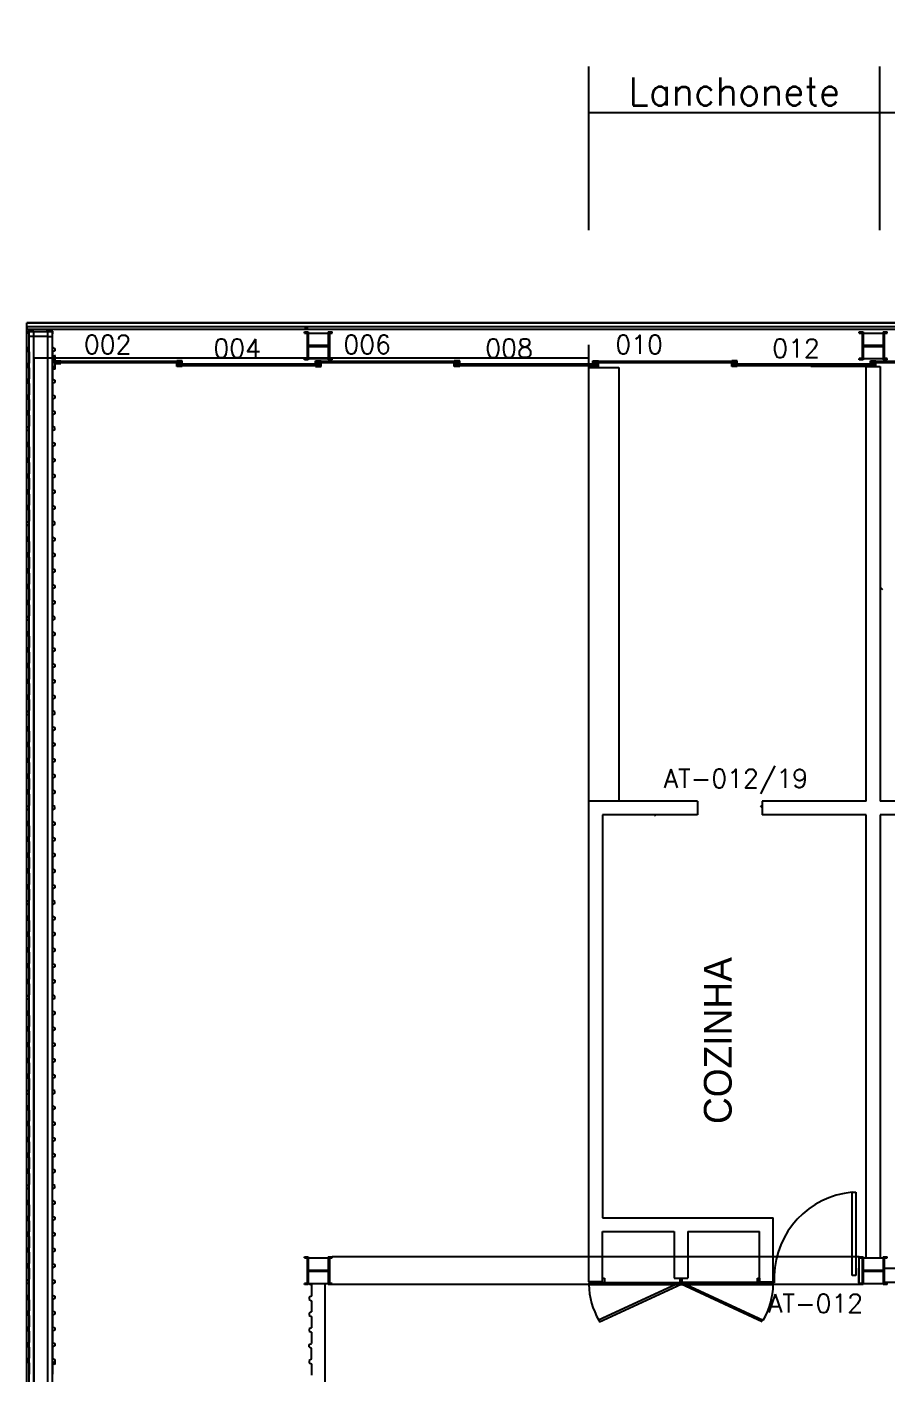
# Model space of a CAD drawing. Header units: millimetres. Extents: x 3509 to 3629, y 975 to 1006.
# Drawn here: x 3508.86 to 3518.16, y 991.38 to 1005.95 of the extents above; entities that cross this region are included whole.
import ezdxf
from ezdxf.enums import TextEntityAlignment as Align

# ---------------------------------------------------------------- set-up
doc = ezdxf.new("R2010")
doc.units = ezdxf.units.MM
for name, color, linetype in [('3', 2, 'Continuous'), ('ENDEREÇO', 2, 'Continuous'), ('MATRIZ', 2, 'Continuous'), ('MATRIZ-1', 1, 'Continuous'), ('NMOD', 2, 'Continuous'), ('TEXTO-CENTRO-CUSTO', 2, 'Continuous')]:
    doc.layers.add(name, color=color, linetype=linetype)
doc.styles.add('FONTE', font='FONTE.shx', dxfattribs={"height": 0.4})
doc.styles.add('ROMANS', font='simplex.shx', dxfattribs={"height": 0.3})
doc.styles.add('UNB-100', font='simplex.shx', dxfattribs={"height": 0.2})
doc.dimstyles.new('1', dxfattribs={"dimtxt": 0.3, "dimasz": 0.18, "dimexe": 0.5, "dimexo": 1, "dimgap": 0.08, "dimtad": 1, "dimdec": 4, "dimzin": 12, "dimdsep": 46, "dimtxsty": 'ROMANS', "dimblk1": 'NONE', "dimblk2": 'NONE', "dimsah": 1, "dimcen": 0, "dimclrd": 2, "dimclre": 2, "dimclrt": 2, "dimadec": 0, "dimazin": 0, "dimtfac": 1, "dimtdec": 4, "dimtofl": 0, "dimtmove": 2, "dimatfit": 3, "dimldrblk": 'NONE', "dimfxl": 1, "dimtolj": 1, "dimtzin": 4, "dimarcsym": 0})

# ---------------------------------------------------------------- blocks, each defined once
blk = doc.blocks.new('*D29')
at = {"layer": 'DEFPOINTS', "color": 0, "linetype": 'Continuous', "transparency": 16777216}
for p in [(3518.079, 1005.023), (3518.079, 1002.753), (3566.088, 1002.753)]:
    blk.add_point(p, dxfattribs=at)
at = {"layer": 'TEXTO-CENTRO-CUSTO', "color": 2, "linetype": 'Continuous', "lineweight": -2, "transparency": 16777216}
for p, q in [((3518.079, 1003.753), (3518.079, 1005.523)), ((3566.088, 1003.753), (3566.088, 1005.523)), ((3566.088, 1005.023), (3518.079, 1005.023))]:
    blk.add_line(p, q, dxfattribs=at)
at = {"layer": 'TEXTO-CENTRO-CUSTO', "color": 2, "linetype": 'Continuous', "transparency": 16777216, "insert": (3542.084, 1005.253), "char_height": 0.3, "attachment_point": 5, "style": 'ROMANS'}
blk.add_mtext('\\A1;Salas de Aula', dxfattribs=at)
blk = doc.blocks.new('_NONE')
at = {"color": 0, "linetype": 'ByBlock'}
blk.add_circle((0, 0), 0.25, dxfattribs=at)
blk = doc.blocks.new('*D30')
at = {"layer": 'DEFPOINTS', "color": 0, "linetype": 'Continuous', "transparency": 16777216}
for p in [(3514.93, 1005.023), (3514.93, 1002.753), (3518.079, 1002.753)]:
    blk.add_point(p, dxfattribs=at)
at = {"layer": 'TEXTO-CENTRO-CUSTO', "color": 2, "linetype": 'Continuous', "lineweight": -2, "transparency": 16777216}
for p, q in [((3514.93, 1003.753), (3514.93, 1005.523)), ((3518.079, 1003.753), (3518.079, 1005.523)), ((3518.079, 1005.023), (3514.93, 1005.023))]:
    blk.add_line(p, q, dxfattribs=at)
at = {"layer": 'TEXTO-CENTRO-CUSTO', "color": 2, "linetype": 'Continuous', "transparency": 16777216, "insert": (3516.505, 1005.253), "char_height": 0.3, "attachment_point": 5, "style": 'ROMANS'}
blk.add_mtext('\\A1;Lanchonete', dxfattribs=at)

msp = doc.modelspace()

# ---------------------------------------------------------------- linework, layer by layer
msp.add_line((3514.93067, 1002.26958), (3514.93067, 1002.51244))
msp.add_lwpolyline([(3508.85567, 1002.75329), (3629.15508, 1002.75329), (3629.15508, 978.25329), (3508.85567, 978.25329)], close=True)
at = {"layer": 'MATRIZ'}
for p, q in [((3514.93067, 997.58068), (3514.93067, 1002.26958)), ((3514.93067, 1002.26958), (3515.25567, 1002.26958)), ((3515.25567, 1002.26958), (3515.25567, 997.58068)), ((3517.93067, 1002.27889), (3517.33067, 1002.27889)), ((3517.93067, 997.58068), (3517.93067, 1002.27889)), ((3517.93067, 1002.27889), (3518.08067, 1002.27889)), ((3518.08067, 1002.27889), (3518.08067, 997.58068)), ((3518.1104, 999.86359), (3518.08887, 999.88447)), ((3514.93067, 992.38341), (3514.93067, 997.58068)), ((3516.10567, 997.58068), (3514.93067, 997.58068)), ((3516.10567, 997.58068), (3516.10567, 997.43068)), ((3516.80567, 997.50568), (3516.78738, 997.52946)), ((3516.80567, 997.58068), (3516.80567, 997.43068)), ((3517.93067, 997.58068), (3516.80567, 997.58068)), ((3519.43067, 997.58068), (3518.08067, 997.58068)), ((3515.08067, 997.43068), (3515.08067, 993.07529)), ((3516.10567, 997.43068), (3515.08067, 997.43068)), ((3515.65567, 997.43068), (3515.63772, 997.42186)), ((3517.93067, 997.43068), (3516.80567, 997.43068)), ((3517.93067, 992.64129), (3517.93067, 997.43068)), ((3518.08067, 997.43068), (3518.08067, 992.64129)), ((3519.43067, 997.43068), (3518.08067, 997.43068)), ((3517.77684, 993.34987), (3517.81684, 993.34987)), ((3517.77684, 992.44987), (3517.77684, 993.34987)), ((3517.81684, 993.34987), (3517.81684, 992.44987)), ((3515.08067, 993.07529), (3516.92577, 993.07529)), ((3516.92577, 992.38341), (3516.92577, 993.07529)), ((3515.08067, 992.92529), (3515.85322, 992.92529)), ((3515.08067, 992.38341), (3515.08067, 992.92523)), ((3515.85322, 992.92529), (3515.85322, 992.42326)), ((3516.00322, 992.92529), (3516.77577, 992.92529)), ((3516.00322, 992.92529), (3516.00322, 992.42326)), ((3516.77577, 992.38341), (3516.77577, 992.92529)), ((3517.85567, 992.35329), (3517.85567, 992.65329)), ((3517.85567, 992.64129), (3517.85567, 992.65329)), ((3517.85567, 992.65329), (3517.89767, 992.65329)), ((3517.85567, 992.64129), (3517.88567, 992.64129)), ((3517.88567, 992.64129), (3517.88567, 992.36529)), ((3517.89767, 992.65329), (3517.89767, 992.35329)), ((3517.89767, 992.64129), (3518.11367, 992.64129)), ((3518.11367, 992.65329), (3518.11367, 992.35329)), ((3518.11367, 992.65329), (3518.15567, 992.65329)), ((3518.12567, 992.64129), (3518.12567, 992.36529)), ((3518.12567, 992.64129), (3518.15567, 992.64129)), ((3518.15567, 992.64129), (3518.15567, 992.65329)), ((3515.08067, 992.37329), (3515.08067, 992.42329)), ((3515.08067, 992.42323), (3515.10067, 992.42323)), ((3515.10067, 992.42323), (3515.10067, 992.37323)), ((3515.85322, 992.42326), (3516.00322, 992.42326)), ((3515.91822, 992.37333), (3515.91822, 992.42333)), ((3515.91822, 992.42326), (3515.93822, 992.42326)), ((3515.93822, 992.42326), (3515.93822, 992.37326)), ((3516.75577, 992.37336), (3516.75577, 992.42336)), ((3516.75577, 992.42329), (3516.77577, 992.42329)), ((3516.77577, 992.42329), (3516.77577, 992.37329)), ((3516.93077, 992.53029), (3516.93577, 992.53029)), ((3516.93077, 992.53029), (3516.93077, 992.37029)), ((3516.93577, 992.53029), (3516.93577, 992.37029)), ((3517.81684, 992.44987), (3517.77684, 992.44987)), ((3517.84567, 992.53029), (3517.85067, 992.53029)), ((3517.84567, 992.53029), (3517.84567, 992.37029)), ((3517.85067, 992.53029), (3517.85067, 992.37029)), ((3517.89767, 992.50929), (3518.11367, 992.50929)), ((3517.89767, 992.49729), (3518.11367, 992.49729)), ((3522.92577, 992.52529), (3518.12567, 992.52529)), ((3515.08067, 992.38341), (3514.93067, 992.38341)), ((3514.93067, 992.37329), (3515.91958, 992.37329)), ((3514.93067, 992.37329), (3514.93067, 992.35329)), ((3514.93067, 992.35329), (3515.92522, 992.35329)), ((3515.91822, 992.37326), (3515.03665, 991.96643)), ((3515.04712, 991.94937), (3515.92822, 992.35594)), ((3515.08067, 992.37323), (3515.10067, 992.37323)), ((3515.91822, 992.37326), (3515.93822, 992.37326)), ((3515.91822, 992.37326), (3515.92822, 992.35594)), ((3515.92522, 992.37329), (3515.92522, 992.35329)), ((3516.92577, 992.37329), (3515.92558, 992.37329)), ((3515.93822, 992.37326), (3515.92822, 992.35594)), ((3516.80555, 991.95112), (3515.92822, 992.35594)), ((3515.93122, 992.37329), (3515.93122, 992.35329)), ((3515.93122, 992.35329), (3516.92577, 992.35329)), ((3515.93822, 992.37326), (3516.81601, 991.96817)), ((3516.75577, 992.37329), (3516.77577, 992.37329)), ((3516.77577, 992.38341), (3516.92577, 992.38341)), ((3516.92577, 992.37329), (3516.92577, 992.35329)), ((3516.93077, 992.37029), (3516.93577, 992.37029)), ((3517.84567, 992.37029), (3517.85067, 992.37029)), ((3517.85567, 992.35329), (3517.85567, 992.36529)), ((3517.88567, 992.36529), (3517.85567, 992.36529)), ((3517.85567, 992.35329), (3517.85567, 992.36529)), ((3517.89767, 992.35329), (3517.85567, 992.35329)), ((3517.89767, 992.36529), (3518.11367, 992.36529)), ((3518.15567, 992.35329), (3518.11367, 992.35329)), ((3522.92577, 992.37529), (3518.12567, 992.37529)), ((3518.15567, 992.36529), (3518.12567, 992.36529)), ((3518.15567, 992.35329), (3518.15567, 992.36529)), ((3515.03988, 991.96659), (3515.04988, 991.94927))]:
    msp.add_line(p, q, dxfattribs=at)
at = {"layer": 'MATRIZ', "color": 1}
msp.add_arc((3517.86173, 992.42752), 0.92624, 95.258505, 178.591344, dxfattribs=at)
at = {"layer": 'MATRIZ'}
for centre, start, end in [((3515.74267, 992.37329), 181.410941, 210.057733), ((3516.11377, 992.37329), 329.942267, 358.589059)]:
    msp.add_arc(centre, 0.81225, start, end, dxfattribs=at)
at = {"layer": 'MATRIZ-1'}
for p, q in [((3508.85567, 978.25329), (3508.85567, 1002.75329)), ((3629.15508, 1002.75329), (3508.85567, 1002.75329)), ((3591.50008, 1002.70814), (3508.85567, 1002.70814)), ((3508.85567, 1002.70814), (3508.85567, 1002.67602)), ((3591.50008, 1002.67814), (3508.85567, 1002.67814)), ((3508.92367, 1002.67602), (3508.85567, 1002.67602)), ((3508.86914, 1002.63406), (3508.86914, 1002.66006)), ((3508.92367, 1002.66006), (3508.86914, 1002.66006)), ((3508.88067, 1002.60406), (3508.88067, 1002.65406)), ((3509.13067, 1002.65406), (3508.88067, 1002.65406)), ((3508.88067, 1002.48683), (3508.88067, 1002.60763)), ((3508.93067, 1002.60406), (3508.88067, 1002.60406)), ((3508.92367, 1002.66006), (3508.92367, 1002.67602)), ((3508.93034, 987.28487), (3508.93034, 1002.60406)), ((3508.93067, 1002.60406), (3508.93067, 1002.65406)), ((3509.08067, 1002.60406), (3508.93067, 1002.60406)), ((3509.08667, 1002.67724), (3509.06267, 1002.67724)), ((3509.08767, 1002.67724), (3509.06267, 1002.67724)), ((3509.08034, 987.28487), (3509.08034, 1002.60406)), ((3509.08067, 1002.60406), (3509.08067, 1002.65406)), ((3509.08067, 1002.60406), (3509.13067, 1002.60406)), ((3509.08767, 1002.66006), (3509.08767, 1002.67724)), ((3509.08767, 1002.66006), (3509.13661, 1002.66006)), ((3509.13067, 1002.65806), (3509.13067, 1002.65806)), ((3509.13067, 1002.65806), (3509.13067, 1002.65806)), ((3509.13067, 1002.60406), (3509.13067, 1002.65406)), ((3509.13067, 987.23487), (3509.13067, 1002.60406)), ((3509.13067, 1002.3753), (3509.13067, 1002.60406)), ((3509.13067, 1002.48683), (3509.13067, 1002.60406)), ((3509.13661, 1002.63406), (3509.13661, 1002.66006)), ((3511.85567, 1002.70329), (3511.89767, 1002.70329)), ((3511.85567, 1002.65329), (3511.89767, 1002.65329)), ((3511.85567, 1002.64129), (3511.85567, 1002.65329)), ((3511.85567, 1002.64129), (3511.88567, 1002.64129)), ((3511.88567, 1002.64129), (3511.88567, 1002.36529)), ((3511.89767, 1002.65329), (3511.89767, 1002.35329)), ((3511.89767, 1002.64129), (3512.11367, 1002.64129)), ((3512.11367, 1002.65329), (3512.15567, 1002.65329)), ((3512.11367, 1002.65329), (3512.11367, 1002.35329)), ((3512.12567, 1002.64129), (3512.15567, 1002.64129)), ((3512.12567, 1002.64129), (3512.12567, 1002.36529)), ((3512.15567, 1002.64129), (3512.15567, 1002.65329)), ((3517.85567, 1002.64129), (3517.85567, 1002.65329)), ((3517.85567, 1002.65329), (3517.89767, 1002.65329)), ((3517.85567, 1002.64129), (3517.88567, 1002.64129)), ((3517.88567, 1002.64129), (3517.88567, 1002.36529)), ((3517.89767, 1002.65329), (3517.89767, 1002.35329)), ((3517.89767, 1002.64129), (3518.11367, 1002.64129)), ((3518.11367, 1002.65329), (3518.11367, 1002.35329)), ((3518.11367, 1002.65329), (3518.15567, 1002.65329)), ((3518.12567, 1002.64129), (3518.12567, 1002.36529)), ((3518.12567, 1002.64129), (3518.15567, 1002.64129)), ((3518.15567, 1002.64129), (3518.15567, 1002.65329)), ((3508.88067, 1002.48683), (3508.85567, 1002.47433)), ((3508.85567, 1002.47433), (3508.85567, 1002.44933)), ((3508.85567, 1002.44933), (3508.88067, 1002.43683)), ((3508.88067, 987.23487), (3508.88067, 1002.55863)), ((3509.13067, 1002.48683), (3509.15567, 1002.47433)), ((3509.15567, 1002.44933), (3509.13067, 1002.43683)), ((3509.15567, 1002.47433), (3509.15567, 1002.44933)), ((3511.89767, 1002.50929), (3512.11367, 1002.50929)), ((3511.89767, 1002.49729), (3512.11367, 1002.49729)), ((3517.89767, 1002.50929), (3518.11367, 1002.50929)), ((3517.89767, 1002.49729), (3518.11367, 1002.49729)), ((3508.88067, 1002.31637), (3508.85567, 1002.30387)), ((3508.85567, 1002.30387), (3508.85567, 1002.27887)), ((3508.88067, 1002.43683), (3508.88067, 1002.31637)), ((3509.13067, 1002.43683), (3509.13067, 1002.31637)), ((3509.13067, 1002.39451), (3509.15567, 1002.39451)), ((3509.13067, 1002.39451), (3509.13067, 1002.36951)), ((3509.13067, 1002.36951), (3509.15567, 1002.36951)), ((3509.16067, 1002.39951), (3509.15567, 1002.39951)), ((3509.15567, 1002.24951), (3509.15567, 1002.39951)), ((3509.15567, 1002.36951), (3509.15567, 1002.39451)), ((3509.16067, 1002.24951), (3509.16067, 1002.39951)), ((3509.16067, 1002.33951), (3509.22067, 1002.33951)), ((3509.16067, 1002.30951), (3509.16067, 1002.33951)), ((3509.22067, 1002.30951), (3509.16067, 1002.30951)), ((3509.16767, 1002.33396), (3509.16767, 1002.31796)), ((3510.52867, 1002.33396), (3509.16767, 1002.33396)), ((3510.51567, 1002.31796), (3509.16767, 1002.31796)), ((3510.52867, 1002.31796), (3509.16767, 1002.31796)), ((3510.53567, 1002.34096), (3510.47567, 1002.34096)), ((3510.47567, 1002.31096), (3510.53567, 1002.31096)), ((3510.47567, 1002.28096), (3510.47567, 1002.31096)), ((3512.02867, 1002.30396), (3510.48267, 1002.30396)), ((3510.48267, 1002.30396), (3510.48267, 1002.28796)), ((3510.52867, 1002.31796), (3510.52867, 1002.33396)), ((3510.53567, 1002.31096), (3510.53567, 1002.34096)), ((3511.85567, 1002.35329), (3511.85567, 1002.36529)), ((3511.88567, 1002.36529), (3511.85567, 1002.36529)), ((3511.89767, 1002.35329), (3511.85567, 1002.35329)), ((3511.89767, 1002.36529), (3512.11367, 1002.36529)), ((3511.97567, 1002.34096), (3512.03567, 1002.34096)), ((3511.97567, 1002.31096), (3511.97567, 1002.34096)), ((3512.03567, 1002.31096), (3511.97567, 1002.31096)), ((3511.98267, 1002.31796), (3511.98267, 1002.33396)), ((3513.52867, 1002.33396), (3511.98267, 1002.33396)), ((3513.52867, 1002.31796), (3511.98267, 1002.31796)), ((3512.02867, 1002.30396), (3512.02867, 1002.28796)), ((3512.03567, 1002.28096), (3512.03567, 1002.31096)), ((3512.15567, 1002.35329), (3512.11367, 1002.35329)), ((3512.15567, 1002.36529), (3512.12567, 1002.36529)), ((3512.15567, 1002.35329), (3512.15567, 1002.36529)), ((3513.53567, 1002.34096), (3513.47567, 1002.34096)), ((3513.47567, 1002.31096), (3513.53567, 1002.31096)), ((3513.47567, 1002.28096), (3513.47567, 1002.31096)), ((3513.48267, 1002.30396), (3513.48267, 1002.28796)), ((3515.02867, 1002.30396), (3513.48267, 1002.30396)), ((3513.52867, 1002.31796), (3513.52867, 1002.33396)), ((3513.53567, 1002.31096), (3513.53567, 1002.34096)), ((3514.97567, 1002.34096), (3515.03567, 1002.34096)), ((3514.97567, 1002.31096), (3514.97567, 1002.34096)), ((3515.03567, 1002.31096), (3514.97567, 1002.31096)), ((3516.52867, 1002.33396), (3514.98267, 1002.33396)), ((3514.98267, 1002.31796), (3514.98267, 1002.33396)), ((3516.52867, 1002.31796), (3514.98267, 1002.31796)), ((3515.02867, 1002.30396), (3515.02867, 1002.28796)), ((3515.03567, 1002.28096), (3515.03567, 1002.31096)), ((3516.53567, 1002.34096), (3516.47567, 1002.34096)), ((3516.47567, 1002.31096), (3516.53567, 1002.31096)), ((3516.47567, 1002.28096), (3516.47567, 1002.31096)), ((3516.48267, 1002.30396), (3516.48267, 1002.28796)), ((3518.02867, 1002.30396), (3516.48267, 1002.30396)), ((3516.52867, 1002.31796), (3516.52867, 1002.33396)), ((3516.53567, 1002.31096), (3516.53567, 1002.34096)), ((3517.88567, 1002.36529), (3517.85567, 1002.36529)), ((3517.85567, 1002.35329), (3517.85567, 1002.36529)), ((3517.89767, 1002.35329), (3517.85567, 1002.35329)), ((3517.89767, 1002.36529), (3518.11367, 1002.36529)), ((3517.97567, 1002.34096), (3518.03567, 1002.34096)), ((3517.97567, 1002.31096), (3517.97567, 1002.34096)), ((3518.03567, 1002.31096), (3517.97567, 1002.31096)), ((3517.98267, 1002.31796), (3517.98267, 1002.33396)), ((3519.52867, 1002.33396), (3517.98267, 1002.33396)), ((3519.52867, 1002.31796), (3517.98267, 1002.31796)), ((3518.02867, 1002.30396), (3518.02867, 1002.28796)), ((3518.03567, 1002.28096), (3518.03567, 1002.31096)), ((3518.15567, 1002.35329), (3518.11367, 1002.35329)), ((3518.15567, 1002.36529), (3518.12567, 1002.36529)), ((3518.15567, 1002.35329), (3518.15567, 1002.36529)), ((3508.85567, 1002.27887), (3508.88067, 1002.26637)), ((3508.88067, 1002.26637), (3508.88067, 1002.14523)), ((3509.13067, 1002.27945), (3509.15567, 1002.27945)), ((3509.13067, 1002.27945), (3509.13067, 1002.25445)), ((3509.13067, 1002.25445), (3509.15567, 1002.25445)), ((3509.13067, 1002.25445), (3509.13067, 1002.14523)), ((3509.13067, 1002.2253), (3509.13067, 1002.14523)), ((3509.15567, 1002.25445), (3509.15567, 1002.27945)), ((3509.16067, 1002.24951), (3509.15567, 1002.24951)), ((3510.53567, 1002.28096), (3510.47567, 1002.28096)), ((3512.02867, 1002.28796), (3510.48267, 1002.28796)), ((3511.97567, 1002.28096), (3512.03567, 1002.28096)), ((3513.53567, 1002.28096), (3513.47567, 1002.28096)), ((3515.02867, 1002.28796), (3513.48267, 1002.28796)), ((3514.97567, 1002.28096), (3515.03567, 1002.28096)), ((3516.53567, 1002.28096), (3516.47567, 1002.28096)), ((3518.02867, 1002.28796), (3516.48267, 1002.28796)), ((3517.97567, 1002.28096), (3518.03567, 1002.28096)), ((3508.88067, 1002.14523), (3508.85567, 1002.13273)), ((3508.85567, 1002.13273), (3508.85567, 1002.10773)), ((3508.85567, 1002.10773), (3508.88067, 1002.09523)), ((3508.88067, 1002.09523), (3508.88067, 1001.97443)), ((3509.13067, 1002.14523), (3509.15567, 1002.13273)), ((3509.15567, 1002.10773), (3509.13067, 1002.09523)), ((3509.13067, 1002.09523), (3509.13067, 1001.97443)), ((3509.15567, 1002.13273), (3509.15567, 1002.10773)), ((3508.88067, 1001.97443), (3508.85567, 1001.96193)), ((3508.85567, 1001.96193), (3508.85567, 1001.93693)), ((3508.85567, 1001.93693), (3508.88067, 1001.92443)), ((3508.88067, 1001.92443), (3508.88067, 1001.80363)), ((3509.13067, 1001.97443), (3509.15567, 1001.96193)), ((3509.15567, 1001.93693), (3509.13067, 1001.92443)), ((3509.13067, 1001.92443), (3509.13067, 1001.80363)), ((3509.15567, 1001.96193), (3509.15567, 1001.93693)), ((3508.88067, 1001.80363), (3508.85567, 1001.79113)), ((3508.85567, 1001.79113), (3508.85567, 1001.76613)), ((3508.85567, 1001.76613), (3508.88067, 1001.75363)), ((3508.88067, 1001.75363), (3508.88067, 1001.63283)), ((3509.13067, 1001.80363), (3509.15567, 1001.79113)), ((3509.15567, 1001.76613), (3509.13067, 1001.75363)), ((3509.13067, 1001.75363), (3509.13067, 1001.63283)), ((3509.15567, 1001.79113), (3509.15567, 1001.76613)), ((3508.85567, 1001.62033), (3508.88067, 1001.63283)), ((3508.85567, 1001.59533), (3508.85567, 1001.62033)), ((3508.85567, 1001.59533), (3508.88067, 1001.58283)), ((3508.88067, 1001.46203), (3508.88067, 1001.58283)), ((3509.15567, 1001.62033), (3509.13067, 1001.63283)), ((3509.15567, 1001.59533), (3509.13067, 1001.58283)), ((3509.13067, 1001.46203), (3509.13067, 1001.58283)), ((3509.15567, 1001.59533), (3509.15567, 1001.62033)), ((3508.88067, 1001.46203), (3508.85567, 1001.44953)), ((3508.85567, 1001.44953), (3508.85567, 1001.42453)), ((3509.13067, 1001.46203), (3509.15567, 1001.44953)), ((3509.15567, 1001.44953), (3509.15567, 1001.42453)), ((3508.85567, 1001.42453), (3508.88067, 1001.41203)), ((3508.88067, 1001.29157), (3508.85567, 1001.27907)), ((3508.88067, 1001.41203), (3508.88067, 1001.29157)), ((3509.15567, 1001.42453), (3509.13067, 1001.41203)), ((3509.13067, 1001.41203), (3509.13067, 1001.29157)), ((3509.13067, 1001.29157), (3509.15567, 1001.27907)), ((3508.85567, 1001.27907), (3508.85567, 1001.25407)), ((3508.85567, 1001.25407), (3508.88067, 1001.24157)), ((3508.88067, 1001.24157), (3508.88067, 1001.12043)), ((3509.15567, 1001.25407), (3509.13067, 1001.24157)), ((3509.13067, 1001.24157), (3509.13067, 1001.12043)), ((3509.15567, 1001.27907), (3509.15567, 1001.25407)), ((3508.88067, 1001.12043), (3508.85567, 1001.10793)), ((3508.85567, 1001.10793), (3508.85567, 1001.08293)), ((3508.85567, 1001.08293), (3508.88067, 1001.07043)), ((3508.88067, 1001.07043), (3508.88067, 1000.94963)), ((3509.13067, 1001.12043), (3509.15567, 1001.10793)), ((3509.15567, 1001.08293), (3509.13067, 1001.07043)), ((3509.13067, 1001.07043), (3509.13067, 1000.94963)), ((3509.15567, 1001.10793), (3509.15567, 1001.08293)), ((3508.88067, 1000.94963), (3508.85567, 1000.93713)), ((3508.85567, 1000.93713), (3508.85567, 1000.91213)), ((3508.85567, 1000.91213), (3508.88067, 1000.89963)), ((3508.88067, 1000.89963), (3508.88067, 1000.77883)), ((3509.13067, 1000.94963), (3509.15567, 1000.93713)), ((3509.15567, 1000.91213), (3509.13067, 1000.89963)), ((3509.13067, 1000.89963), (3509.13067, 1000.77883)), ((3509.15567, 1000.93713), (3509.15567, 1000.91213)), ((3508.88067, 1000.77883), (3508.85567, 1000.76633)), ((3508.85567, 1000.76633), (3508.85567, 1000.74133)), ((3508.85567, 1000.74133), (3508.88067, 1000.72883)), ((3508.88067, 1000.72883), (3508.88067, 1000.60803)), ((3509.13067, 1000.77883), (3509.15567, 1000.76633)), ((3509.15567, 1000.74133), (3509.13067, 1000.72883)), ((3509.13067, 1000.72883), (3509.13067, 1000.60803)), ((3509.15567, 1000.76633), (3509.15567, 1000.74133)), ((3508.85567, 1000.59553), (3508.88067, 1000.60803)), ((3508.85567, 1000.57053), (3508.85567, 1000.59553)), ((3508.85567, 1000.57053), (3508.88067, 1000.55803)), ((3508.88067, 1000.43723), (3508.88067, 1000.55803)), ((3509.15567, 1000.59553), (3509.13067, 1000.60803)), ((3509.15567, 1000.57053), (3509.13067, 1000.55803)), ((3509.13067, 1000.43723), (3509.13067, 1000.55803)), ((3509.15567, 1000.57053), (3509.15567, 1000.59553)), ((3508.88067, 1000.43723), (3508.85567, 1000.42473)), ((3508.85567, 1000.42473), (3508.85567, 1000.39973)), ((3509.13067, 1000.43723), (3509.15567, 1000.42473)), ((3509.15567, 1000.42473), (3509.15567, 1000.39973)), ((3508.85567, 1000.39973), (3508.88067, 1000.38723)), ((3508.88067, 1000.26677), (3508.85567, 1000.25427)), ((3508.88067, 1000.38723), (3508.88067, 1000.26677)), ((3509.15567, 1000.39973), (3509.13067, 1000.38723)), ((3509.13067, 1000.38723), (3509.13067, 1000.26677)), ((3509.13067, 1000.26677), (3509.15567, 1000.25427)), ((3508.85567, 1000.25427), (3508.85567, 1000.22927)), ((3508.85567, 1000.22927), (3508.88067, 1000.21677)), ((3508.88067, 1000.21677), (3508.88067, 1000.09563)), ((3509.15567, 1000.22927), (3509.13067, 1000.21677)), ((3509.13067, 1000.21677), (3509.13067, 1000.09563)), ((3509.15567, 1000.25427), (3509.15567, 1000.22927)), ((3508.88067, 1000.09563), (3508.85567, 1000.08313)), ((3508.85567, 1000.08313), (3508.85567, 1000.05813)), ((3508.85567, 1000.05813), (3508.88067, 1000.04563)), ((3508.88067, 1000.04563), (3508.88067, 999.92483)), ((3509.13067, 1000.09563), (3509.15567, 1000.08313)), ((3509.15567, 1000.05813), (3509.13067, 1000.04563)), ((3509.13067, 1000.04563), (3509.13067, 999.92483)), ((3509.15567, 1000.08313), (3509.15567, 1000.05813)), ((3508.88067, 999.92483), (3508.85567, 999.91233)), ((3508.85567, 999.91233), (3508.85567, 999.88733)), ((3508.85567, 999.88733), (3508.88067, 999.87483)), ((3508.88067, 999.87483), (3508.88067, 999.75403)), ((3509.13067, 999.92483), (3509.15567, 999.91233)), ((3509.15567, 999.88733), (3509.13067, 999.87483)), ((3509.13067, 999.87483), (3509.13067, 999.75403)), ((3509.15567, 999.91233), (3509.15567, 999.88733)), ((3508.88067, 999.75403), (3508.85567, 999.74153)), ((3508.85567, 999.74153), (3508.85567, 999.71653)), ((3508.85567, 999.71653), (3508.88067, 999.70403)), ((3508.88067, 999.70403), (3508.88067, 999.58323)), ((3509.13067, 999.75403), (3509.15567, 999.74153)), ((3509.15567, 999.71653), (3509.13067, 999.70403)), ((3509.13067, 999.70403), (3509.13067, 999.58323)), ((3509.15567, 999.74153), (3509.15567, 999.71653)), ((3508.85567, 999.57073), (3508.88067, 999.58323)), ((3508.85567, 999.54573), (3508.85567, 999.57073)), ((3508.85567, 999.54573), (3508.88067, 999.53323)), ((3509.15567, 999.57073), (3509.13067, 999.58323)), ((3509.15567, 999.54573), (3509.13067, 999.53323)), ((3509.15567, 999.54573), (3509.15567, 999.57073)), ((3508.88067, 999.41243), (3508.85567, 999.39993)), ((3508.85567, 999.39993), (3508.85567, 999.37493)), ((3508.88067, 999.41243), (3508.88067, 999.53323)), ((3509.13067, 999.41243), (3509.13067, 999.53323)), ((3509.13067, 999.41243), (3509.15567, 999.39993)), ((3509.15567, 999.39993), (3509.15567, 999.37493)), ((3508.85567, 999.37493), (3508.88067, 999.36243)), ((3508.88067, 999.36243), (3508.88067, 999.24197)), ((3509.15567, 999.37493), (3509.13067, 999.36243)), ((3509.13067, 999.36243), (3509.13067, 999.24197)), ((3508.88067, 999.24197), (3508.85567, 999.22947)), ((3508.85567, 999.22947), (3508.85567, 999.20447)), ((3508.85567, 999.20447), (3508.88067, 999.19197)), ((3508.88067, 999.19197), (3508.88067, 999.07083)), ((3509.13067, 999.24197), (3509.15567, 999.22947)), ((3509.15567, 999.20447), (3509.13067, 999.19197)), ((3509.13067, 999.19197), (3509.13067, 999.07083)), ((3509.15567, 999.22947), (3509.15567, 999.20447)), ((3508.88067, 999.07083), (3508.85567, 999.05833)), ((3508.85567, 999.05833), (3508.85567, 999.03333)), ((3508.85567, 999.03333), (3508.88067, 999.02083)), ((3508.88067, 999.02083), (3508.88067, 998.90003)), ((3509.13067, 999.07083), (3509.15567, 999.05833)), ((3509.15567, 999.03333), (3509.13067, 999.02083)), ((3509.13067, 999.02083), (3509.13067, 998.90003)), ((3509.15567, 999.05833), (3509.15567, 999.03333)), ((3508.88067, 998.90003), (3508.85567, 998.88753)), ((3508.85567, 998.88753), (3508.85567, 998.86253)), ((3508.85567, 998.86253), (3508.88067, 998.85003)), ((3508.88067, 998.85003), (3508.88067, 998.72923)), ((3509.13067, 998.90003), (3509.15567, 998.88753)), ((3509.15567, 998.86253), (3509.13067, 998.85003)), ((3509.13067, 998.85003), (3509.13067, 998.72923)), ((3509.15567, 998.88753), (3509.15567, 998.86253)), ((3508.88067, 998.72923), (3508.85567, 998.71673)), ((3508.85567, 998.71673), (3508.85567, 998.69173)), ((3508.85567, 998.69173), (3508.88067, 998.67923)), ((3508.88067, 998.67923), (3508.88067, 998.55843)), ((3509.13067, 998.72923), (3509.15567, 998.71673)), ((3509.15567, 998.69173), (3509.13067, 998.67923)), ((3509.13067, 998.67923), (3509.13067, 998.55843)), ((3509.15567, 998.71673), (3509.15567, 998.69173)), ((3508.85567, 998.54593), (3508.88067, 998.55843)), ((3508.85567, 998.52093), (3508.85567, 998.54593)), ((3508.85567, 998.52093), (3508.88067, 998.50843)), ((3509.15567, 998.54593), (3509.13067, 998.55843)), ((3509.15567, 998.52093), (3509.13067, 998.50843)), ((3509.15567, 998.52093), (3509.15567, 998.54593)), ((3508.88067, 998.38763), (3508.85567, 998.37513)), ((3508.85567, 998.37513), (3508.85567, 998.35013)), ((3508.88067, 998.38763), (3508.88067, 998.50843)), ((3509.13067, 998.38763), (3509.13067, 998.50843)), ((3509.13067, 998.38763), (3509.15567, 998.37513)), ((3509.15567, 998.37513), (3509.15567, 998.35013)), ((3508.85567, 998.35013), (3508.88067, 998.33763)), ((3508.88067, 998.33763), (3508.88067, 998.21717)), ((3509.15567, 998.35013), (3509.13067, 998.33763)), ((3509.13067, 998.33763), (3509.13067, 998.21717)), ((3508.88067, 998.21717), (3508.85567, 998.20467)), ((3508.85567, 998.20467), (3508.85567, 998.17967)), ((3508.85567, 998.17967), (3508.88067, 998.16717)), ((3508.88067, 998.16717), (3508.88067, 998.04603)), ((3509.13067, 998.21717), (3509.15567, 998.20467)), ((3509.15567, 998.17967), (3509.13067, 998.16717)), ((3509.13067, 998.16717), (3509.13067, 998.04603)), ((3509.15567, 998.20467), (3509.15567, 998.17967)), ((3508.88067, 998.04603), (3508.85567, 998.03353)), ((3508.85567, 998.03353), (3508.85567, 998.00853)), ((3508.85567, 998.00853), (3508.88067, 997.99603)), ((3508.88067, 997.99603), (3508.88067, 997.87523)), ((3509.13067, 998.04603), (3509.15567, 998.03353)), ((3509.15567, 998.00853), (3509.13067, 997.99603)), ((3509.13067, 997.99603), (3509.13067, 997.87523)), ((3509.15567, 998.03353), (3509.15567, 998.00853)), ((3508.88067, 997.87523), (3508.85567, 997.86273)), ((3508.85567, 997.86273), (3508.85567, 997.83773)), ((3508.85567, 997.83773), (3508.88067, 997.82523)), ((3508.88067, 997.82523), (3508.88067, 997.70443)), ((3509.13067, 997.87523), (3509.15567, 997.86273)), ((3509.15567, 997.83773), (3509.13067, 997.82523)), ((3509.13067, 997.82523), (3509.13067, 997.70443)), ((3509.15567, 997.86273), (3509.15567, 997.83773)), ((3508.88067, 997.70443), (3508.85567, 997.69193)), ((3508.85567, 997.69193), (3508.85567, 997.66693)), ((3508.85567, 997.66693), (3508.88067, 997.65443)), ((3508.88067, 997.65443), (3508.88067, 997.53363)), ((3509.13067, 997.70443), (3509.15567, 997.69193)), ((3509.15567, 997.66693), (3509.13067, 997.65443)), ((3509.13067, 997.65443), (3509.13067, 997.53363)), ((3509.15567, 997.69193), (3509.15567, 997.66693)), ((3508.85567, 997.52113), (3508.88067, 997.53363)), ((3508.85567, 997.49613), (3508.85567, 997.52113)), ((3509.15567, 997.52113), (3509.13067, 997.53363)), ((3509.15567, 997.49613), (3509.15567, 997.52113)), ((3508.85567, 997.49613), (3508.88067, 997.48363)), ((3508.88067, 997.36283), (3508.85567, 997.35033)), ((3508.88067, 997.36283), (3508.88067, 997.48363)), ((3509.15567, 997.49613), (3509.13067, 997.48363)), ((3509.13067, 997.36283), (3509.13067, 997.48363)), ((3509.13067, 997.36283), (3509.15567, 997.35033)), ((3508.85567, 997.35033), (3508.85567, 997.32533)), ((3508.85567, 997.32533), (3508.88067, 997.31283)), ((3508.88067, 997.31283), (3508.88067, 997.19237)), ((3509.15567, 997.32533), (3509.13067, 997.31283)), ((3509.13067, 997.31283), (3509.13067, 997.19237)), ((3509.15567, 997.35033), (3509.15567, 997.32533)), ((3508.88067, 997.19237), (3508.85567, 997.17987)), ((3508.85567, 997.17987), (3508.85567, 997.15487)), ((3508.85567, 997.15487), (3508.88067, 997.14237)), ((3508.88067, 997.14237), (3508.88067, 997.02123)), ((3509.13067, 997.19237), (3509.15567, 997.17987)), ((3509.15567, 997.15487), (3509.13067, 997.14237)), ((3509.13067, 997.14237), (3509.13067, 997.02123)), ((3509.15567, 997.17987), (3509.15567, 997.15487)), ((3508.88067, 997.02123), (3508.85567, 997.00873)), ((3508.85567, 997.00873), (3508.85567, 996.98373)), ((3508.85567, 996.98373), (3508.88067, 996.97123)), ((3508.88067, 996.97123), (3508.88067, 996.85043)), ((3509.13067, 997.02123), (3509.15567, 997.00873)), ((3509.15567, 996.98373), (3509.13067, 996.97123)), ((3509.13067, 996.97123), (3509.13067, 996.85043)), ((3509.15567, 997.00873), (3509.15567, 996.98373)), ((3508.88067, 996.85043), (3508.85567, 996.83793)), ((3508.85567, 996.83793), (3508.85567, 996.81293)), ((3508.85567, 996.81293), (3508.88067, 996.80043)), ((3508.88067, 996.80043), (3508.88067, 996.67963)), ((3509.13067, 996.85043), (3509.15567, 996.83793)), ((3509.15567, 996.81293), (3509.13067, 996.80043)), ((3509.13067, 996.80043), (3509.13067, 996.67963)), ((3509.15567, 996.83793), (3509.15567, 996.81293)), ((3508.88067, 996.67963), (3508.85567, 996.66713)), ((3508.85567, 996.66713), (3508.85567, 996.64213)), ((3508.85567, 996.64213), (3508.88067, 996.62963)), ((3508.88067, 996.62963), (3508.88067, 996.50883)), ((3509.13067, 996.67963), (3509.15567, 996.66713)), ((3509.15567, 996.64213), (3509.13067, 996.62963)), ((3509.13067, 996.62963), (3509.13067, 996.50883)), ((3509.15567, 996.66713), (3509.15567, 996.64213)), ((3508.85567, 996.49633), (3508.88067, 996.50883)), ((3508.85567, 996.47133), (3508.85567, 996.49633)), ((3509.15567, 996.49633), (3509.13067, 996.50883)), ((3509.15567, 996.47133), (3509.15567, 996.49633)), ((3508.85567, 996.47133), (3508.88067, 996.45883)), ((3508.88067, 996.33803), (3508.85567, 996.32553)), ((3508.88067, 996.33803), (3508.88067, 996.45883)), ((3509.15567, 996.47133), (3509.13067, 996.45883)), ((3509.13067, 996.33803), (3509.13067, 996.45883)), ((3509.13067, 996.33803), (3509.15567, 996.32553)), ((3508.85567, 996.32553), (3508.85567, 996.30053)), ((3508.85567, 996.30053), (3508.88067, 996.28803)), ((3508.88067, 996.28803), (3508.88067, 996.16757)), ((3509.15567, 996.30053), (3509.13067, 996.28803)), ((3509.13067, 996.28803), (3509.13067, 996.16757)), ((3509.15567, 996.32553), (3509.15567, 996.30053)), ((3508.88067, 996.16757), (3508.85567, 996.15507)), ((3508.85567, 996.15507), (3508.85567, 996.13007)), ((3508.85567, 996.13007), (3508.88067, 996.11757)), ((3508.88067, 996.11757), (3508.88067, 995.99643)), ((3509.13067, 996.16757), (3509.15567, 996.15507)), ((3509.15567, 996.13007), (3509.13067, 996.11757)), ((3509.13067, 996.11757), (3509.13067, 995.99643)), ((3509.15567, 996.15507), (3509.15567, 996.13007)), ((3508.88067, 995.99643), (3508.85567, 995.98393)), ((3508.85567, 995.98393), (3508.85567, 995.95893)), ((3508.85567, 995.95893), (3508.88067, 995.94643)), ((3508.88067, 995.94643), (3508.88067, 995.82563)), ((3509.13067, 995.99643), (3509.15567, 995.98393)), ((3509.15567, 995.95893), (3509.13067, 995.94643)), ((3509.13067, 995.94643), (3509.13067, 995.82563)), ((3509.15567, 995.98393), (3509.15567, 995.95893)), ((3508.88067, 995.82563), (3508.85567, 995.81313)), ((3508.85567, 995.81313), (3508.85567, 995.78813)), ((3508.85567, 995.78813), (3508.88067, 995.77563)), ((3508.88067, 995.77563), (3508.88067, 995.65483)), ((3509.13067, 995.82563), (3509.15567, 995.81313)), ((3509.15567, 995.78813), (3509.13067, 995.77563)), ((3509.13067, 995.77563), (3509.13067, 995.65483)), ((3509.15567, 995.81313), (3509.15567, 995.78813)), ((3508.88067, 995.65483), (3508.85567, 995.64233)), ((3508.85567, 995.64233), (3508.85567, 995.61733)), ((3508.85567, 995.61733), (3508.88067, 995.60483)), ((3508.88067, 995.60483), (3508.88067, 995.48403)), ((3509.13067, 995.65483), (3509.15567, 995.64233)), ((3509.15567, 995.61733), (3509.13067, 995.60483)), ((3509.13067, 995.60483), (3509.13067, 995.48403)), ((3509.15567, 995.64233), (3509.15567, 995.61733)), ((3508.85567, 995.47153), (3508.88067, 995.48403)), ((3508.85567, 995.44653), (3508.85567, 995.47153)), ((3509.15567, 995.47153), (3509.13067, 995.48403)), ((3509.15567, 995.44653), (3509.15567, 995.47153)), ((3508.85567, 995.44653), (3508.88067, 995.43403)), ((3508.88067, 995.31323), (3508.85567, 995.30073)), ((3508.88067, 995.31323), (3508.88067, 995.43403)), ((3509.15567, 995.44653), (3509.13067, 995.43403)), ((3509.13067, 995.31323), (3509.13067, 995.43403)), ((3509.13067, 995.31323), (3509.15567, 995.30073)), ((3508.85567, 995.30073), (3508.85567, 995.27573)), ((3508.85567, 995.27573), (3508.88067, 995.26323)), ((3508.88067, 995.26323), (3508.88067, 995.14277)), ((3509.15567, 995.27573), (3509.13067, 995.26323)), ((3509.13067, 995.26323), (3509.13067, 995.14277)), ((3509.15567, 995.30073), (3509.15567, 995.27573)), ((3508.88067, 995.14277), (3508.85567, 995.13027)), ((3508.85567, 995.13027), (3508.85567, 995.10527)), ((3508.85567, 995.10527), (3508.88067, 995.09277)), ((3508.88067, 995.09277), (3508.88067, 994.97163)), ((3509.13067, 995.14277), (3509.15567, 995.13027)), ((3509.15567, 995.10527), (3509.13067, 995.09277)), ((3509.13067, 995.09277), (3509.13067, 994.97163)), ((3509.15567, 995.13027), (3509.15567, 995.10527)), ((3508.88067, 994.97163), (3508.85567, 994.95913)), ((3508.85567, 994.95913), (3508.85567, 994.93413)), ((3508.85567, 994.93413), (3508.88067, 994.92163)), ((3508.88067, 994.92163), (3508.88067, 994.80083)), ((3509.13067, 994.97163), (3509.15567, 994.95913)), ((3509.15567, 994.93413), (3509.13067, 994.92163)), ((3509.13067, 994.92163), (3509.13067, 994.80083)), ((3509.15567, 994.95913), (3509.15567, 994.93413)), ((3508.88067, 994.80083), (3508.85567, 994.78833)), ((3508.85567, 994.78833), (3508.85567, 994.76333)), ((3508.85567, 994.76333), (3508.88067, 994.75083)), ((3508.88067, 994.75083), (3508.88067, 994.63003)), ((3509.13067, 994.80083), (3509.15567, 994.78833)), ((3509.15567, 994.76333), (3509.13067, 994.75083)), ((3509.13067, 994.75083), (3509.13067, 994.63003)), ((3509.15567, 994.78833), (3509.15567, 994.76333)), ((3508.88067, 994.63003), (3508.85567, 994.61753)), ((3508.85567, 994.61753), (3508.85567, 994.59253)), ((3508.85567, 994.59253), (3508.88067, 994.58003)), ((3509.13067, 994.63003), (3509.15567, 994.61753)), ((3509.15567, 994.59253), (3509.13067, 994.58003)), ((3509.15567, 994.61753), (3509.15567, 994.59253)), ((3508.85567, 994.44673), (3508.88067, 994.45923)), ((3508.85567, 994.42173), (3508.85567, 994.44673)), ((3508.88067, 994.58003), (3508.88067, 994.45923)), ((3509.13067, 994.58003), (3509.13067, 994.45923)), ((3509.15567, 994.44673), (3509.13067, 994.45923)), ((3509.15567, 994.42173), (3509.15567, 994.44673)), ((3508.85567, 994.42173), (3508.88067, 994.40923)), ((3508.88067, 994.28843), (3508.88067, 994.40923)), ((3509.15567, 994.42173), (3509.13067, 994.40923)), ((3509.13067, 994.28843), (3509.13067, 994.40923)), ((3508.88067, 994.28843), (3508.85567, 994.27593)), ((3508.85567, 994.27593), (3508.85567, 994.25093)), ((3508.85567, 994.25093), (3508.88067, 994.23843)), ((3508.88067, 994.23843), (3508.88067, 994.11797)), ((3509.13067, 994.28843), (3509.15567, 994.27593)), ((3509.15567, 994.25093), (3509.13067, 994.23843)), ((3509.13067, 994.23843), (3509.13067, 994.11797)), ((3509.15567, 994.27593), (3509.15567, 994.25093)), ((3508.88067, 994.11797), (3508.85567, 994.10547)), ((3508.85567, 994.10547), (3508.85567, 994.08047)), ((3508.85567, 994.08047), (3508.88067, 994.06797)), ((3508.88067, 994.06797), (3508.88067, 993.94683)), ((3509.13067, 994.11797), (3509.15567, 994.10547)), ((3509.15567, 994.08047), (3509.13067, 994.06797)), ((3509.13067, 994.06797), (3509.13067, 993.94683)), ((3509.15567, 994.10547), (3509.15567, 994.08047)), ((3508.88067, 993.94683), (3508.85567, 993.93433)), ((3508.85567, 993.93433), (3508.85567, 993.90933)), ((3508.85567, 993.90933), (3508.88067, 993.89683)), ((3508.88067, 993.89683), (3508.88067, 993.77603)), ((3509.13067, 993.94683), (3509.15567, 993.93433)), ((3509.15567, 993.90933), (3509.13067, 993.89683)), ((3509.13067, 993.89683), (3509.13067, 993.77603)), ((3509.15567, 993.93433), (3509.15567, 993.90933)), ((3508.88067, 993.77603), (3508.85567, 993.76353)), ((3508.85567, 993.76353), (3508.85567, 993.73853)), ((3508.85567, 993.73853), (3508.88067, 993.72603)), ((3508.88067, 993.72603), (3508.88067, 993.60523)), ((3509.13067, 993.77603), (3509.15567, 993.76353)), ((3509.15567, 993.73853), (3509.13067, 993.72603)), ((3509.13067, 993.72603), (3509.13067, 993.60523)), ((3509.15567, 993.76353), (3509.15567, 993.73853)), ((3508.88067, 993.60523), (3508.85567, 993.59273)), ((3508.85567, 993.59273), (3508.85567, 993.56773)), ((3508.85567, 993.56773), (3508.88067, 993.55523)), ((3509.13067, 993.60523), (3509.15567, 993.59273)), ((3509.15567, 993.56773), (3509.13067, 993.55523)), ((3509.15567, 993.59273), (3509.15567, 993.56773)), ((3508.85567, 993.42193), (3508.88067, 993.43443)), ((3508.85567, 993.39693), (3508.85567, 993.42193)), ((3508.88067, 993.55523), (3508.88067, 993.43443)), ((3509.13067, 993.55523), (3509.13067, 993.43443)), ((3509.15567, 993.42193), (3509.13067, 993.43443)), ((3509.15567, 993.39693), (3509.15567, 993.42193)), ((3508.85567, 993.39693), (3508.88067, 993.38443)), ((3508.88067, 993.26363), (3508.88067, 993.38443)), ((3509.15567, 993.39693), (3509.13067, 993.38443)), ((3509.13067, 993.26363), (3509.13067, 993.38443)), ((3508.88067, 993.26363), (3508.85567, 993.25113)), ((3508.85567, 993.25113), (3508.85567, 993.22613)), ((3508.85567, 993.22613), (3508.88067, 993.21363)), ((3508.88067, 993.21363), (3508.88067, 993.09317)), ((3509.13067, 993.26363), (3509.15567, 993.25113)), ((3509.15567, 993.22613), (3509.13067, 993.21363)), ((3509.13067, 993.21363), (3509.13067, 993.09317)), ((3509.15567, 993.25113), (3509.15567, 993.22613)), ((3508.88067, 993.09317), (3508.85567, 993.08067)), ((3508.85567, 993.08067), (3508.85567, 993.05567)), ((3508.85567, 993.05567), (3508.88067, 993.04317)), ((3508.88067, 993.04317), (3508.88067, 992.92203)), ((3509.13067, 993.09317), (3509.15567, 993.08067)), ((3509.15567, 993.05567), (3509.13067, 993.04317)), ((3509.13067, 993.04317), (3509.13067, 992.92203)), ((3509.15567, 993.08067), (3509.15567, 993.05567)), ((3508.88067, 992.92203), (3508.85567, 992.90953)), ((3508.85567, 992.90953), (3508.85567, 992.88453)), ((3508.85567, 992.88453), (3508.88067, 992.87203)), ((3508.88067, 992.87203), (3508.88067, 992.75123)), ((3509.13067, 992.92203), (3509.15567, 992.90953)), ((3509.15567, 992.88453), (3509.13067, 992.87203)), ((3509.13067, 992.87203), (3509.13067, 992.75123)), ((3509.15567, 992.90953), (3509.15567, 992.88453)), ((3508.88067, 992.75123), (3508.85567, 992.73873)), ((3508.85567, 992.73873), (3508.85567, 992.71373)), ((3508.85567, 992.71373), (3508.88067, 992.70123)), ((3508.88067, 992.70123), (3508.88067, 992.58043)), ((3509.13067, 992.75123), (3509.15567, 992.73873)), ((3509.15567, 992.71373), (3509.13067, 992.70123)), ((3509.13067, 992.70123), (3509.13067, 992.58043)), ((3509.15567, 992.73873), (3509.15567, 992.71373)), ((3508.88067, 992.58043), (3508.85567, 992.56793)), ((3508.85567, 992.56793), (3508.85567, 992.54293)), ((3509.13067, 992.58043), (3509.15567, 992.56793)), ((3509.15567, 992.56793), (3509.15567, 992.54293)), ((3511.85567, 992.65329), (3511.89767, 992.65329)), ((3511.85567, 992.64129), (3511.85567, 992.65329)), ((3511.85567, 992.64129), (3511.88567, 992.64129)), ((3511.88567, 992.64129), (3511.88567, 992.36529)), ((3511.89767, 992.65329), (3511.89767, 992.35329)), ((3511.89767, 992.64129), (3512.11367, 992.64129)), ((3512.11367, 992.65329), (3512.15567, 992.65329)), ((3512.11367, 992.65329), (3512.11367, 992.35329)), ((3512.12567, 992.64129), (3512.15567, 992.64129)), ((3512.12567, 992.64129), (3512.12567, 992.36529)), ((3512.15567, 992.64129), (3512.15567, 992.65329)), ((3514.93067, 992.65329), (3512.15567, 992.65329)), ((3517.85567, 992.65329), (3514.93067, 992.65329)), ((3508.85567, 992.54293), (3508.88067, 992.53043)), ((3508.85567, 992.39713), (3508.88067, 992.40963)), ((3508.88067, 992.53043), (3508.88067, 992.40963)), ((3509.15567, 992.54293), (3509.13067, 992.53043)), ((3509.13067, 992.52893), (3509.13067, 992.52603)), ((3509.13067, 992.40763), (3509.13067, 992.52843)), ((3509.13067, 992.40763), (3509.13067, 992.52643)), ((3509.13067, 992.40763), (3509.15567, 992.39513)), ((3509.13067, 992.40763), (3509.15567, 992.39513)), ((3511.89767, 992.50929), (3512.11367, 992.50929)), ((3511.89767, 992.49729), (3512.11367, 992.49729)), ((3508.85567, 992.37213), (3508.85567, 992.39713)), ((3508.85567, 992.37213), (3508.88067, 992.35963)), ((3508.88067, 992.23883), (3508.88067, 992.35963)), ((3509.15567, 992.37013), (3509.13067, 992.35763)), ((3509.15567, 992.37013), (3509.13067, 992.35763)), ((3509.13067, 992.23883), (3509.13067, 992.35963)), ((3509.13067, 992.23883), (3509.13067, 992.35763)), ((3509.15567, 992.39513), (3509.15567, 992.37013)), ((3509.15567, 992.39513), (3509.15567, 992.37013)), ((3511.85567, 992.35329), (3511.85567, 992.36529)), ((3511.88567, 992.36529), (3511.85567, 992.36529)), ((3511.89767, 992.35329), (3511.85567, 992.35329)), ((3511.89767, 992.36529), (3512.11367, 992.36529)), ((3511.90567, 992.36529), (3511.90567, 992.36139)), ((3511.90567, 992.36139), (3511.93067, 992.34889)), ((3511.93067, 992.34889), (3511.93067, 992.22775)), ((3512.08067, 988.64095), (3512.08067, 992.36529)), ((3512.15567, 992.35329), (3512.11367, 992.35329)), ((3512.15567, 992.36529), (3512.12567, 992.36529)), ((3512.15567, 992.35329), (3512.15567, 992.36529)), ((3514.93067, 992.35329), (3512.15567, 992.35329)), ((3517.85567, 992.35329), (3514.93067, 992.35329)), ((3508.88067, 992.23883), (3508.85567, 992.22633)), ((3508.85567, 992.22633), (3508.85567, 992.20133)), ((3508.85567, 992.20133), (3508.88067, 992.18883)), ((3508.88067, 992.18883), (3508.88067, 992.06837)), ((3509.13067, 992.23883), (3509.15567, 992.22633)), ((3509.13067, 992.23883), (3509.15567, 992.22633)), ((3509.15567, 992.20133), (3509.13067, 992.18883)), ((3509.15567, 992.20133), (3509.13067, 992.18883)), ((3509.13067, 992.18883), (3509.13067, 992.06837)), ((3509.13067, 992.18883), (3509.13067, 992.06837)), ((3509.15567, 992.22633), (3509.15567, 992.20133)), ((3509.15567, 992.22633), (3509.15567, 992.20133)), ((3511.93067, 992.22775), (3511.90567, 992.21525)), ((3511.90567, 992.21525), (3511.90567, 992.19025)), ((3511.90567, 992.19025), (3511.93067, 992.17775)), ((3511.93067, 992.17775), (3511.93067, 992.05695)), ((3508.88067, 992.06837), (3508.85567, 992.05587)), ((3508.85567, 992.05587), (3508.85567, 992.03087)), ((3508.85567, 992.03087), (3508.88067, 992.01837)), ((3508.88067, 992.01837), (3508.88067, 991.89723)), ((3509.13067, 992.06837), (3509.15567, 992.05587)), ((3509.13067, 992.06837), (3509.15567, 992.05587)), ((3509.15567, 992.03087), (3509.13067, 992.01837)), ((3509.15567, 992.03087), (3509.13067, 992.01837)), ((3509.13067, 992.01837), (3509.13067, 991.89723)), ((3509.13067, 992.01837), (3509.13067, 991.89723)), ((3509.15567, 992.05587), (3509.15567, 992.03087)), ((3509.15567, 992.05587), (3509.15567, 992.03087)), ((3511.93067, 992.05695), (3511.90567, 992.04445)), ((3511.90567, 992.04445), (3511.90567, 992.01945)), ((3511.90567, 992.01945), (3511.93067, 992.00695)), ((3511.93067, 992.00695), (3511.93067, 991.88615)), ((3508.88067, 991.89723), (3508.85567, 991.88473)), ((3508.85567, 991.88473), (3508.85567, 991.85973)), ((3508.85567, 991.85973), (3508.88067, 991.84723)), ((3508.88067, 991.84723), (3508.88067, 991.72643)), ((3509.13067, 991.89723), (3509.15567, 991.88473)), ((3509.13067, 991.89723), (3509.15567, 991.88473)), ((3509.15567, 991.85973), (3509.13067, 991.84723)), ((3509.15567, 991.85973), (3509.13067, 991.84723)), ((3509.13067, 991.84723), (3509.13067, 991.72643)), ((3509.13067, 991.84723), (3509.13067, 991.72643)), ((3509.15567, 991.88473), (3509.15567, 991.85973)), ((3509.15567, 991.88473), (3509.15567, 991.85973)), ((3511.93067, 991.88615), (3511.90567, 991.87365)), ((3511.90567, 991.87365), (3511.90567, 991.84865)), ((3511.90567, 991.84865), (3511.93067, 991.83615)), ((3511.93067, 991.83615), (3511.93067, 991.71535)), ((3508.88067, 991.72643), (3508.85567, 991.71393)), ((3508.85567, 991.71393), (3508.85567, 991.68893)), ((3508.85567, 991.68893), (3508.88067, 991.67643)), ((3508.88067, 991.67643), (3508.88067, 991.55563)), ((3509.13067, 991.72643), (3509.15567, 991.71393)), ((3509.13067, 991.72643), (3509.15567, 991.71393)), ((3509.15567, 991.68893), (3509.13067, 991.67643)), ((3509.15567, 991.68893), (3509.13067, 991.67643)), ((3509.13067, 991.67643), (3509.13067, 991.55563)), ((3509.13067, 991.67643), (3509.13067, 991.55563)), ((3509.15567, 991.71393), (3509.15567, 991.68893)), ((3509.15567, 991.71393), (3509.15567, 991.68893)), ((3511.90567, 991.70285), (3511.93067, 991.71535)), ((3511.90567, 991.67785), (3511.90567, 991.70285)), ((3511.90567, 991.67785), (3511.93067, 991.66535)), ((3508.88067, 991.55563), (3508.85567, 991.54313)), ((3508.85567, 991.54313), (3508.85567, 991.51813)), ((3509.13067, 991.55563), (3509.15567, 991.54313)), ((3509.13067, 991.55563), (3509.15567, 991.54313)), ((3509.15567, 991.54313), (3509.15567, 991.51813)), ((3509.15567, 991.54313), (3509.15567, 991.48688)), ((3511.93067, 991.54455), (3511.90567, 991.53205)), ((3511.90567, 991.53205), (3511.90567, 991.50705)), ((3511.93067, 991.54455), (3511.93067, 991.66535)), ((3508.85567, 991.51813), (3508.88067, 991.50563)), ((3508.88067, 991.50563), (3508.88067, 991.38483)), ((3509.15567, 991.51813), (3509.13067, 991.50563)), ((3509.13067, 991.50563), (3509.13067, 991.38483)), ((3509.13067, 991.50563), (3509.13067, 991.38483)), ((3509.15567, 991.48688), (3509.13067, 991.50563)), ((3511.90567, 991.50705), (3511.93067, 991.49455)), ((3511.93067, 991.49455), (3511.93067, 991.37409))]:
    msp.add_line(p, q, dxfattribs=at)
at = {"layer": 'MATRIZ-1', "color": 1}
for p, q in [((3508.93114, 1002.36937), (3508.93114, 978.64929)), ((3514.93036, 1002.36937), (3508.93114, 1002.36937))]:
    msp.add_line(p, q, dxfattribs=at)

# ---------------------------------------------------------------- texts
at = {"layer": '3', "style": 'FONTE'}
msp.add_text('COZINHA', height=0.3, rotation=90, dxfattribs=at).set_placement((3516.47545, 995.89334), align=Align.RIGHT)
at = {"layer": 'ENDEREÇO', "style": 'UNB-100'}
for s, p in [('AT-012/19', (3517.30103, 997.72415)), ('AT-012', (3517.89679, 992.04896))]:
    msp.add_text(s, height=0.2, dxfattribs=at).set_placement(p, align=Align.RIGHT)
at = {"layer": 'NMOD', "style": 'UNB-100'}
for s, p in [('002', (3509.98607, 1002.41814)), ('006', (3512.79201, 1002.41814)), ('010', (3515.73169, 1002.41814)), ('004', (3511.38607, 1002.37557)), ('008', (3514.32575, 1002.37557)), ('012', (3517.42803, 1002.37557))]:
    msp.add_text(s, height=0.2, dxfattribs=at).set_placement(p, align=Align.RIGHT)

# ---------------------------------------------------------------- dimensions: what is measured, and where the dimension line sits
at = {"layer": 'TEXTO-CENTRO-CUSTO', "linetype": 'Continuous'}
for base, p1, p2, text, picture, middle in [((3518.07943, 1005.02322), (3566.08804, 1002.75329), (3518.07943, 1002.75329), 'Salas de Aula', '*D29', (3542.08374, 1005.25322)), ((3514.93036, 1005.02322), (3518.07943, 1002.75329), (3514.93036, 1002.75329), 'Lanchonete', '*D30', (3516.5049, 1005.25322))]:
    dim = msp.add_linear_dim(base=base, p1=p1, p2=p2, text=text, dimstyle='1', dxfattribs=at)
    dim.commit()
    dim.dimension.update_dxf_attribs({"geometry": picture, "text_midpoint": middle})

doc.saveas('drawing.dxf')
